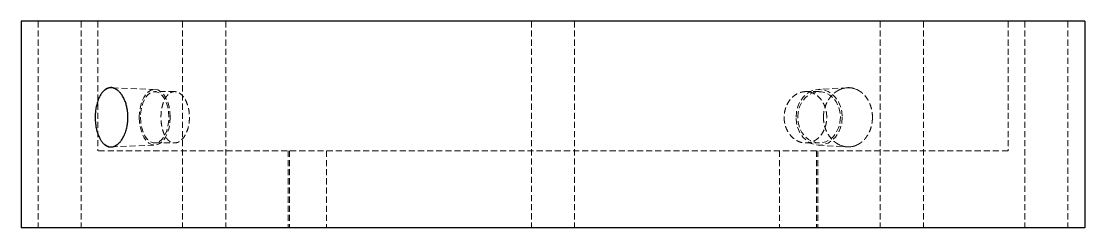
# Model space of a CAD drawing. Header units: millimetres. Extents: x 121 to 674, y 133 to 461.
# Drawn here: x 452.4 to 674.4, y 132.6 to 175.6 of the extents above; entities that cross this region are included whole.
import ezdxf

# ---------------------------------------------------------------- set-up
doc = ezdxf.new("R2010")
doc.units = ezdxf.units.MM
doc.linetypes.add('HIDDEN', pattern=[1.905, 1.27, -0.635])

msp = doc.modelspace()

# ---------------------------------------------------------------- linework, layer by layer
at = {"color": 7, "linetype": 'Continuous', "lineweight": 25}
for p, q in [((452.38, 175.62), (452.38, 132.62)), ((674.38, 175.62), (452.38, 175.62)), ((674.38, 175.62), (674.38, 132.62)), ((674.38, 132.62), (452.38, 132.62))]:
    msp.add_line(p, q, dxfattribs=at)
at = {"color": 7, "linetype": 'HIDDEN', "lineweight": 18}
for p, q in [((455.88, 175.62), (455.88, 132.62)), ((464.88, 175.62), (464.88, 132.62)), ((468.38, 175.62), (468.38, 148.62)), ((486.05, 175.62), (486.05, 132.62)), ((495.05, 175.62), (495.05, 132.62)), ((558.88, 175.62), (558.88, 132.62)), ((567.88, 175.62), (567.88, 132.62)), ((631.71, 175.62), (631.71, 132.62)), ((640.71, 175.62), (640.71, 132.62)), ((658.38, 175.62), (658.38, 148.62)), ((661.88, 175.62), (661.88, 132.62)), ((670.88, 175.62), (670.88, 132.62)), ((480.3, 161.43), (471.18, 161.77)), ((484.39, 160.97), (480.23, 160.97)), ((618.94, 160.97), (616.16, 160.97)), ((624.8, 161.77), (618.71, 161.43)), ((471.18, 149.47), (480.3, 149.81)), ((480.23, 150.27), (484.39, 150.27)), ((616.16, 150.27), (618.94, 150.27)), ((618.71, 149.81), (624.8, 149.47)), ((658.38, 148.62), (468.38, 148.62)), ((508.11, 148.62), (508.11, 132.62)), ((508.38, 148.62), (508.38, 132.62)), ((516.11, 148.62), (516.11, 132.62)), ((610.65, 148.62), (610.65, 132.62)), ((618.38, 148.62), (618.38, 132.62)), ((618.65, 148.62), (618.65, 132.62))]:
    msp.add_line(p, q, dxfattribs=at)
at = {"color": 7, "linetype": 'HIDDEN', "lineweight": 18, "flags": 128}
for points in [[(483.46, 155.62), (483.4, 156.75), (483.22, 157.84), (482.92, 158.85), (482.52, 159.73), (482.03, 160.45), (481.47, 160.99), (480.86, 161.32), (480.23, 161.43), (479.6, 161.32), (479, 160.99), (478.44, 160.45), (477.95, 159.73), (477.55, 158.85), (477.25, 157.84), (477.07, 156.75), (477, 155.62)], [(483.21, 155.62), (483.14, 156.73), (482.95, 157.8), (482.64, 158.76), (482.22, 159.6), (481.72, 160.25), (481.15, 160.71), (480.54, 160.94), (479.92, 160.94), (479.31, 160.71), (478.75, 160.25), (478.24, 159.6), (477.83, 158.76), (477.52, 157.8), (477.33, 156.73), (477.26, 155.62)], [(614.11, 155.62), (614.2, 156.75), (614.47, 157.84), (614.92, 158.85), (615.52, 159.73), (616.25, 160.45), (617.09, 160.99), (617.99, 161.32), (618.94, 161.43), (619.88, 161.32), (620.79, 160.99), (621.62, 160.45), (622.35, 159.73), (622.95, 158.85), (623.4, 157.84), (623.68, 156.75), (623.77, 155.62)], [(614.49, 155.62), (614.59, 156.73), (614.87, 157.8), (615.34, 158.76), (615.96, 159.6), (616.71, 160.25), (617.56, 160.71), (618.47, 160.94), (619.4, 160.94), (620.31, 160.71), (621.16, 160.25), (621.91, 159.6), (622.54, 158.76), (623, 157.8), (623.29, 156.73), (623.39, 155.62)], [(477, 155.62), (477.07, 154.49), (477.25, 153.4), (477.55, 152.39), (477.95, 151.51), (478.44, 150.79), (479, 150.25), (479.6, 149.92), (480.23, 149.81), (480.86, 149.92), (481.47, 150.25), (482.03, 150.79), (482.52, 151.51), (482.92, 152.39), (483.22, 153.4), (483.4, 154.49), (483.46, 155.62)], [(477.26, 155.62), (477.33, 154.51), (477.52, 153.44), (477.83, 152.48), (478.24, 151.64), (478.75, 150.99), (479.31, 150.53), (479.92, 150.3), (480.54, 150.3), (481.15, 150.53), (481.72, 150.99), (482.22, 151.64), (482.64, 152.48), (482.95, 153.44), (483.14, 154.51), (483.21, 155.62)], [(623.77, 155.62), (623.68, 154.49), (623.4, 153.4), (622.95, 152.39), (622.35, 151.51), (621.62, 150.79), (620.79, 150.25), (619.88, 149.92), (618.94, 149.81), (617.99, 149.92), (617.09, 150.25), (616.25, 150.79), (615.52, 151.51), (614.92, 152.39), (614.47, 153.4), (614.2, 154.49), (614.11, 155.62)], [(623.39, 155.62), (623.29, 154.51), (623, 153.44), (622.54, 152.48), (621.91, 151.64), (621.16, 150.99), (620.31, 150.53), (619.4, 150.3), (618.47, 150.3), (617.56, 150.53), (616.71, 150.99), (615.96, 151.64), (615.34, 152.48), (614.87, 153.44), (614.59, 154.51), (614.49, 155.62)]]:
    msp.add_lwpolyline(points, dxfattribs=at)
at = {"color": 7, "linetype": 'Continuous', "lineweight": 25}
for centre, start, end in [((471.11, 159.69), 51.0668, 128.9332), ((471.11, 151.55), 231.0668, 308.9332)]:
    msp.add_arc(centre, 2.08, start, end, dxfattribs=at)
at = {"color": 7, "linetype": 'HIDDEN', "lineweight": 18}
for centre, start, end in [((625.03, 157.43), 63.1567, 116.8433), ((625.03, 153.81), 243.1567, 296.8433)]:
    msp.add_arc(centre, 4.34, start, end, dxfattribs=at)
at = {"color": 7, "linetype": 'Continuous', "lineweight": 25}
for points, knots in [([(469.8, 161.31), (469.76, 161.27), (469.67, 161.2), (469.54, 161.08), (469.4, 160.94), (469.26, 160.78), (469.12, 160.59), (468.83, 160.17), (468.57, 159.65), (468.33, 159.01), (468.19, 158.55), (468.06, 158.05), (467.97, 157.55), (467.89, 157.05), (467.85, 156.56), (467.82, 156.08), (467.81, 155.77), (467.81, 155.62)], [0, 0, 0, 0, 0.035241, 0.073052, 0.113434, 0.156385, 0.201906, 0.249995, 0.437025, 0.499616, 0.579341, 0.656316, 0.730543, 0.802023, 0.870758, 0.936749, 1, 1, 1, 1]), ([(472.42, 161.31), (472.38, 161.34), (472.29, 161.4), (472.17, 161.47), (472.05, 161.55), (471.92, 161.61), (471.8, 161.66), (471.68, 161.7), (471.56, 161.74), (471.44, 161.77), (471.32, 161.79), (471.2, 161.8), (471.05, 161.8), (470.87, 161.79), (470.66, 161.75), (470.44, 161.69), (470.23, 161.59), (470.01, 161.47), (469.87, 161.36), (469.8, 161.31)], [0, 0, 0, 0, 0.047958, 0.095424, 0.142394, 0.188864, 0.234832, 0.280294, 0.325246, 0.369687, 0.413612, 0.457019, 0.499906, 0.578956, 0.659751, 0.742272, 0.826501, 0.912417, 1, 1, 1, 1]), ([(474.65, 155.62), (474.64, 155.7), (474.64, 155.87), (474.63, 156.13), (474.62, 156.38), (474.6, 156.64), (474.57, 156.9), (474.53, 157.15), (474.46, 157.59), (474.31, 158.24), (474.09, 158.9), (473.86, 159.44), (473.66, 159.83), (473.47, 160.15), (473.28, 160.43), (473.08, 160.68), (472.85, 160.94), (472.63, 161.14), (472.48, 161.25), (472.42, 161.31)], [0, 0, 0, 0, 0.034816, 0.069939, 0.105367, 0.141102, 0.177144, 0.213492, 0.250148, 0.367606, 0.500084, 0.562444, 0.642505, 0.713555, 0.75011, 0.821246, 0.886607, 0.946192, 1, 1, 1, 1]), ([(467.81, 155.62), (467.81, 155.54), (467.81, 155.37), (467.82, 155.11), (467.84, 154.86), (467.85, 154.6), (467.88, 154.34), (467.91, 154.09), (467.97, 153.65), (468.1, 153), (468.29, 152.34), (468.49, 151.8), (468.67, 151.41), (468.84, 151.09), (469.01, 150.81), (469.18, 150.56), (469.4, 150.3), (469.6, 150.1), (469.73, 149.99), (469.8, 149.93)], [0, 0, 0, 0, 0.0348164, 0.0699386, 0.1053671, 0.141102, 0.1771436, 0.2134923, 0.2501483, 0.3676056, 0.500084, 0.5624438, 0.6425054, 0.7135552, 0.7501098, 0.8212456, 0.8866071, 0.9461924, 1, 1, 1, 1]), ([(472.42, 149.93), (472.46, 149.97), (472.55, 150.04), (472.7, 150.16), (472.84, 150.3), (473, 150.46), (473.16, 150.65), (473.47, 151.07), (473.77, 151.59), (474.04, 152.23), (474.21, 152.69), (474.35, 153.19), (474.46, 153.69), (474.55, 154.19), (474.6, 154.68), (474.64, 155.16), (474.64, 155.47), (474.65, 155.62)], [0, 0, 0, 0, 0.035241, 0.0730525, 0.113434, 0.1563852, 0.2019057, 0.2499951, 0.4370248, 0.4996159, 0.5793409, 0.6563159, 0.7305426, 0.8020226, 0.8707576, 0.9367495, 1, 1, 1, 1]), ([(469.8, 149.93), (469.84, 149.9), (469.91, 149.84), (470.03, 149.77), (470.15, 149.69), (470.27, 149.63), (470.38, 149.58), (470.5, 149.54), (470.62, 149.5), (470.74, 149.47), (470.86, 149.45), (470.97, 149.44), (471.12, 149.44), (471.3, 149.45), (471.52, 149.49), (471.74, 149.55), (471.97, 149.65), (472.19, 149.77), (472.34, 149.88), (472.42, 149.93)], [0, 0, 0, 0, 0.047991, 0.095489, 0.142491, 0.188993, 0.234993, 0.280485, 0.325469, 0.369939, 0.413894, 0.457331, 0.500247, 0.579244, 0.659983, 0.742447, 0.826619, 0.912477, 1, 1, 1, 1])]:
    msp.add_open_spline(points, degree=3, knots=knots, dxfattribs=at)
at = {"color": 7, "linetype": 'HIDDEN', "lineweight": 18}
for points, knots in [([(481.54, 155.62), (481.54, 155.69), (481.54, 155.84), (481.55, 156.07), (481.56, 156.29), (481.58, 156.52), (481.6, 156.75), (481.63, 156.98), (481.67, 157.21), (481.71, 157.44), (481.79, 157.86), (481.97, 158.56), (482.33, 159.43), (482.79, 160.13), (483.29, 160.61), (483.81, 160.9), (484.39, 161), (484.97, 160.9), (485.52, 160.62), (486.06, 160.13), (486.57, 159.44), (486.98, 158.57), (487.22, 157.81), (487.34, 157.26), (487.41, 156.85), (487.45, 156.44), (487.48, 156.03), (487.49, 155.75), (487.49, 155.62)], [0, 0, 0, 0, 0.013216, 0.026601, 0.040155, 0.053879, 0.067773, 0.081836, 0.096069, 0.110472, 0.125045, 0.177537, 0.249879, 0.322273, 0.374757, 0.438967, 0.49975, 0.560566, 0.624788, 0.677362, 0.749696, 0.822119, 0.874536, 0.900739, 0.926387, 0.951479, 0.976017, 1, 1, 1, 1]), ([(620.52, 155.62), (620.52, 155.69), (620.52, 155.84), (620.51, 156.07), (620.49, 156.29), (620.46, 156.52), (620.43, 156.75), (620.38, 156.98), (620.33, 157.21), (620.27, 157.44), (620.14, 157.86), (619.85, 158.56), (619.29, 159.43), (618.58, 160.13), (617.81, 160.61), (617.03, 160.9), (616.16, 161), (615.29, 160.9), (614.49, 160.62), (613.69, 160.13), (612.95, 159.44), (612.35, 158.57), (612.02, 157.81), (611.85, 157.26), (611.75, 156.85), (611.68, 156.44), (611.63, 156.03), (611.63, 155.75), (611.63, 155.62)], [0, 0, 0, 0, 0.013216, 0.026601, 0.040155, 0.053879, 0.067773, 0.081836, 0.096069, 0.110472, 0.125045, 0.177537, 0.249879, 0.322273, 0.374757, 0.438967, 0.49975, 0.560566, 0.624788, 0.677362, 0.749696, 0.822119, 0.874536, 0.900739, 0.926387, 0.951479, 0.976017, 1, 1, 1, 1]), ([(619.84, 155.62), (619.84, 155.7), (619.84, 155.87), (619.86, 156.13), (619.88, 156.38), (619.91, 156.64), (619.95, 156.9), (620.01, 157.15), (620.11, 157.59), (620.32, 158.24), (620.64, 158.9), (620.98, 159.44), (621.26, 159.83), (621.54, 160.15), (621.82, 160.43), (622.1, 160.68), (622.44, 160.94), (622.76, 161.14), (622.98, 161.25), (623.08, 161.31)], [0, 0, 0, 0, 0.034816, 0.069939, 0.105367, 0.141102, 0.177144, 0.213492, 0.250148, 0.367606, 0.500084, 0.562444, 0.642505, 0.713555, 0.75011, 0.821246, 0.886607, 0.946192, 1, 1, 1, 1]), ([(623.08, 161.31), (623.14, 161.34), (623.26, 161.4), (623.44, 161.47), (623.62, 161.55), (623.8, 161.61), (623.98, 161.66), (624.16, 161.7), (624.34, 161.74), (624.52, 161.77), (624.7, 161.79), (624.87, 161.8), (625.1, 161.8), (625.37, 161.79), (625.69, 161.75), (626.02, 161.69), (626.35, 161.59), (626.67, 161.47), (626.89, 161.36), (626.99, 161.31)], [0, 0, 0, 0, 0.047937, 0.095382, 0.142332, 0.188781, 0.234729, 0.28017, 0.325102, 0.369523, 0.413428, 0.456815, 0.499682, 0.578769, 0.6596, 0.742158, 0.826424, 0.912379, 1, 1, 1, 1]), ([(626.99, 161.31), (627.06, 161.27), (627.19, 161.2), (627.39, 161.08), (627.6, 160.94), (627.82, 160.78), (628.04, 160.59), (628.47, 160.17), (628.88, 159.65), (629.26, 159.01), (629.48, 158.55), (629.67, 158.05), (629.83, 157.55), (629.94, 157.05), (630.01, 156.56), (630.06, 156.08), (630.06, 155.77), (630.07, 155.62)], [0, 0, 0, 0, 0.035241, 0.0730525, 0.113434, 0.1563852, 0.2019057, 0.2499951, 0.4370248, 0.4996159, 0.5793409, 0.6563159, 0.7305426, 0.8020226, 0.8707576, 0.9367495, 1, 1, 1, 1]), ([(487.49, 155.62), (487.49, 155.55), (487.49, 155.4), (487.48, 155.17), (487.46, 154.95), (487.44, 154.72), (487.42, 154.49), (487.38, 154.26), (487.34, 154.03), (487.3, 153.8), (487.2, 153.37), (486.98, 152.68), (486.57, 151.8), (486.06, 151.11), (485.52, 150.63), (484.97, 150.34), (484.39, 150.24), (483.82, 150.34), (483.3, 150.62), (482.79, 151.11), (482.33, 151.8), (481.97, 152.68), (481.77, 153.43), (481.67, 153.98), (481.61, 154.39), (481.57, 154.81), (481.55, 155.22), (481.54, 155.49), (481.54, 155.62)], [0, 0, 0, 0, 0.013234, 0.026638, 0.040213, 0.053957, 0.067872, 0.081958, 0.096214, 0.110641, 0.125238, 0.177718, 0.25016, 0.322496, 0.375024, 0.439165, 0.499898, 0.560661, 0.624828, 0.677424, 0.749852, 0.822361, 0.874892, 0.901014, 0.926585, 0.951607, 0.976078, 1, 1, 1, 1]), ([(611.63, 155.62), (611.63, 155.55), (611.63, 155.4), (611.64, 155.17), (611.66, 154.95), (611.69, 154.72), (611.73, 154.49), (611.78, 154.26), (611.83, 154.03), (611.9, 153.8), (612.04, 153.37), (612.35, 152.68), (612.94, 151.8), (613.69, 151.11), (614.49, 150.63), (615.29, 150.34), (616.16, 150.24), (617.02, 150.34), (617.81, 150.62), (618.58, 151.11), (619.29, 151.8), (619.85, 152.68), (620.16, 153.43), (620.32, 153.98), (620.41, 154.39), (620.48, 154.81), (620.52, 155.22), (620.52, 155.49), (620.52, 155.62)], [0, 0, 0, 0, 0.013234, 0.026638, 0.040213, 0.053957, 0.067872, 0.081958, 0.096214, 0.110641, 0.125238, 0.177718, 0.25016, 0.322496, 0.375024, 0.439165, 0.499898, 0.560661, 0.624828, 0.677424, 0.749852, 0.822361, 0.874892, 0.901014, 0.926585, 0.951607, 0.976078, 1, 1, 1, 1]), ([(623.08, 149.93), (623.01, 149.97), (622.87, 150.04), (622.67, 150.16), (622.45, 150.3), (622.22, 150.46), (621.99, 150.65), (621.54, 151.07), (621.11, 151.59), (620.71, 152.23), (620.47, 152.69), (620.26, 153.19), (620.1, 153.69), (619.98, 154.19), (619.9, 154.68), (619.85, 155.16), (619.84, 155.47), (619.84, 155.62)], [0, 0, 0, 0, 0.035241, 0.073052, 0.113434, 0.156385, 0.201906, 0.249995, 0.437025, 0.499616, 0.579341, 0.656316, 0.730543, 0.802023, 0.870758, 0.936749, 1, 1, 1, 1]), ([(630.07, 155.62), (630.07, 155.54), (630.06, 155.37), (630.05, 155.11), (630.03, 154.86), (630, 154.6), (629.96, 154.34), (629.91, 154.09), (629.81, 153.65), (629.62, 153), (629.32, 152.34), (629, 151.8), (628.73, 151.41), (628.47, 151.09), (628.2, 150.81), (627.93, 150.56), (627.61, 150.3), (627.3, 150.1), (627.09, 149.99), (626.99, 149.93)], [0, 0, 0, 0, 0.034816, 0.069939, 0.105367, 0.141102, 0.177144, 0.213492, 0.250148, 0.367606, 0.500084, 0.562444, 0.642505, 0.713555, 0.75011, 0.821246, 0.886607, 0.946192, 1, 1, 1, 1]), ([(626.99, 149.93), (626.93, 149.9), (626.82, 149.84), (626.64, 149.76), (626.46, 149.69), (626.28, 149.63), (626.1, 149.58), (625.92, 149.54), (625.75, 149.5), (625.57, 149.47), (625.39, 149.45), (625.22, 149.44), (625, 149.44), (624.72, 149.45), (624.4, 149.49), (624.07, 149.56), (623.74, 149.65), (623.4, 149.77), (623.19, 149.88), (623.08, 149.93)], [0, 0, 0, 0, 0.048075, 0.0956566, 0.1427412, 0.1893254, 0.2354056, 0.2809787, 0.3260414, 0.3705908, 0.4146238, 0.4581376, 0.5011296, 0.5799858, 0.6605819, 0.7429007, 0.8269235, 0.9126304, 1, 1, 1, 1])]:
    msp.add_open_spline(points, degree=3, knots=knots, dxfattribs=at)

doc.saveas('drawing.dxf')
